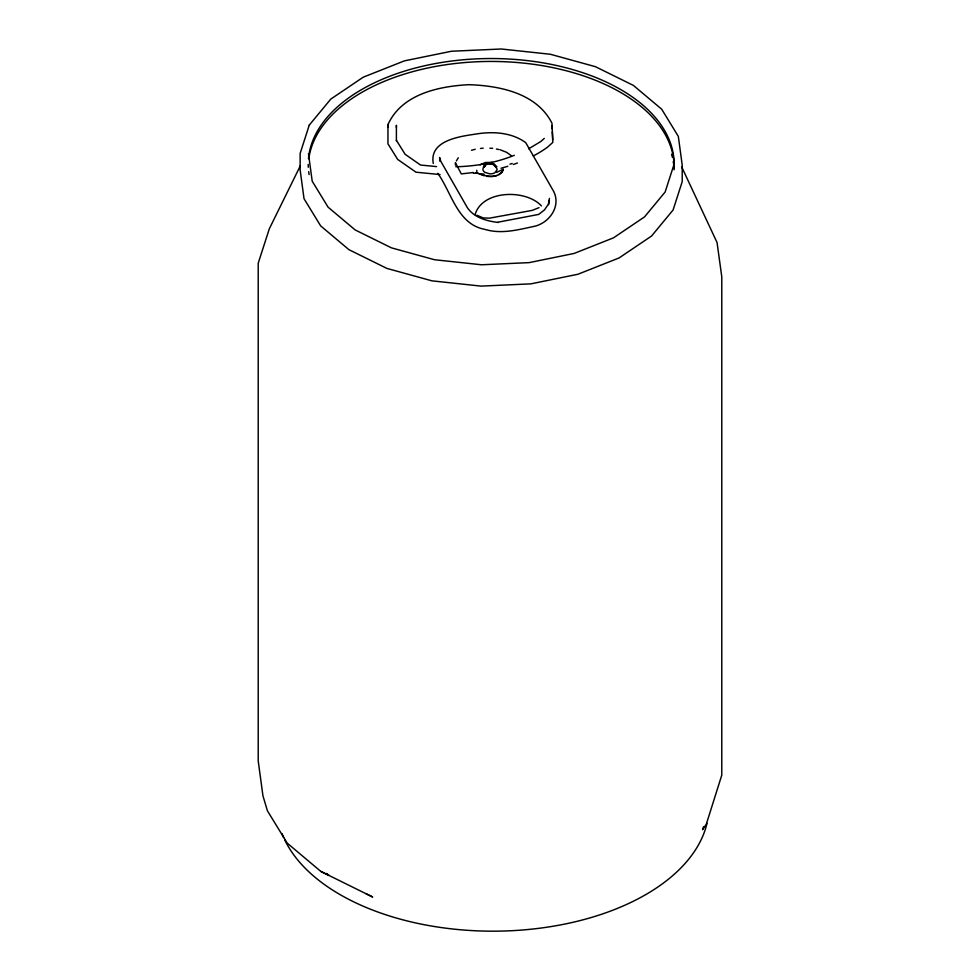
<?xml version="1.0" encoding="UTF-8"?>
<svg xmlns="http://www.w3.org/2000/svg" width="980" height="980" viewBox="0 0 980 980"><rect width="100%" height="100%" fill="white"/><g stroke="black" fill="none" stroke-linecap="round" stroke-linejoin="round"><path stroke-width="1.47" d="M552.793 139.76L551.961 123.186C536.721 93.124 499.739 85.75 468.955 84.684C438.624 86.252 401.763 94.08 387.958 124.583L387.958 143.827L397.684 159.422L416.01 172.198L440.032 174.55M396.398 140.765L396.398 125.428L396.398 127.376M549.4 198.401L548.335 204.281L544.488 209.892L538.682 214.424L498.06 222.178M548.604 204.673L549.4 200.263M475.092 214.645C482.16 189.838 526.04 189.03 541.438 205.923M673.873 164.885L665.151 191.994L644.558 216.874L613.517 237.834L574.145 253.44L529.114 262.628L481.499 264.772L434.544 259.737L391.449 247.854L355.152 229.933L328.116 207.196L312.204 181.202L308.48 153.701M703.493 826.838L702.574 829.68L706.286 824.241L721.782 775.143L721.782 276.789L717.054 242.525L681.725 166.98M300.346 165.743L269.304 228.83L258.218 263.216L258.218 760.958L262.946 795.834L267.43 810.827L287.226 843.143L320.827 871.416L328.913 875.41L326.585 873.45M456.374 160.965L458.273 157.768M502.924 170.471C496.848 179.891 484.145 175.763 475.753 172.701M544.28 138.401L540.752 141.549L528.624 148.813M486.068 163.979L484.194 167.114L486.068 164.701M498.881 174.771L502.017 172.272L503.34 169.173L496.689 172.357M539.024 207.662L532.177 210.394L489.437 218.173L483.226 217.928L476.88 215.232M479.943 164.836L485.517 162.472L492.426 162.398M514.329 155.281C495.843 162.839 475.692 166.282 455.786 166.772M487.305 163.489L484.034 164.946L482.944 169.124A8.122 4.692 0 0 0 484.794 172.296L489.694 173.828A6.529 3.773 0 0 0 494.778 172.835L497.056 169.895A8.122 4.692 0 0 0 496.26 167.678M509.943 164.187L512.185 163.464M471.502 150.283L475.202 149.266M496.762 175.677L491.813 176.633L486.558 176.363M486.729 163.501L488.738 163.207M487.305 164.199L491.74 164.089M480.482 148.47L483.165 148.164M488.457 163.158L493.785 163.881L496.897 166.686M498.244 222.485C486.84 221.051 474.247 217.768 467.399 207.736L440.902 161.48L439.579 157.486L439.996 161.32M473.328 172.505L461.31 173.913L455.418 162.704L455.418 165.179M489.914 148.201L492.622 148.299M484.059 174.097L479.784 173.766L484.059 175.763M436.541 166.6L420.518 165.032L405.132 154.301L396.398 140.312M490.245 163.17L494.275 164.432L495.794 167.029M496.395 149.034L498.918 149.524M500.168 149.769L506.587 152.317L511.401 155.734M320.827 871.416L372.67 897.006L365.969 893.699M493.112 164.518L495.672 166.821M437.778 173.289C451.719 192.754 457.427 224.371 484.892 229.381C501.76 234.514 518.837 229.577 535.46 226.074C550.001 221.995 560.952 206.045 553.712 191.492L525.733 142.651C511.499 132.227 492.45 131.246 475.594 134.101C460.208 136.428 429.081 140.275 433.27 163.415M551.961 125.856L552.108 128.87M552.267 131.883L552.793 142.431L547.404 147.257A125.587 72.508 0 0 1 533.304 155.955M476.795 170.287L476.795 172.357M387.958 124.583L387.958 127.241M517.452 163.011A125.587 72.508 0 0 1 513.299 164.505M507.836 166.282A125.587 72.508 0 0 1 500.976 168.229M477.922 172.786A125.587 72.508 0 0 1 473.438 173.35M309.117 174.562A182.954 105.632 0 0 1 308.688 171.647M308.308 167.274A182.954 105.632 0 0 1 308.222 164.358M308.48 158.564A182.954 105.632 0 0 1 499.616 58.641A182.954 105.632 0 0 1 673.995 168.303M671.557 154.289A182.954 105.632 0 0 1 672.341 157.168M673.236 161.516A182.954 105.632 0 0 1 673.677 164.432M308.81 158.601A182.954 105.632 0 0 1 500.854 61.593A182.954 105.632 0 0 1 674.069 169.773M707.009 823.323A216.09 124.766 0 0 1 507.812 930.878A216.09 124.766 0 0 1 284.874 840.179M283.649 837.545A216.09 124.766 0 0 1 282.007 833.6M309.264 125.109L300.137 153.456L300.137 169.969L304.033 198.72L320.668 225.902L348.941 249.68L386.892 268.41L431.96 280.844L481.058 286.111L530.841 283.869L577.931 274.253L619.103 257.936L651.565 236.021L673.089 210.002L682.215 181.655L682.215 165.142L678.332 136.392L661.684 109.209L633.423 85.431L595.46 66.701L550.393 54.267L501.295 49L451.511 51.242L404.422 60.858L363.249 77.175L330.799 99.09L309.264 125.109"/></g></svg>
